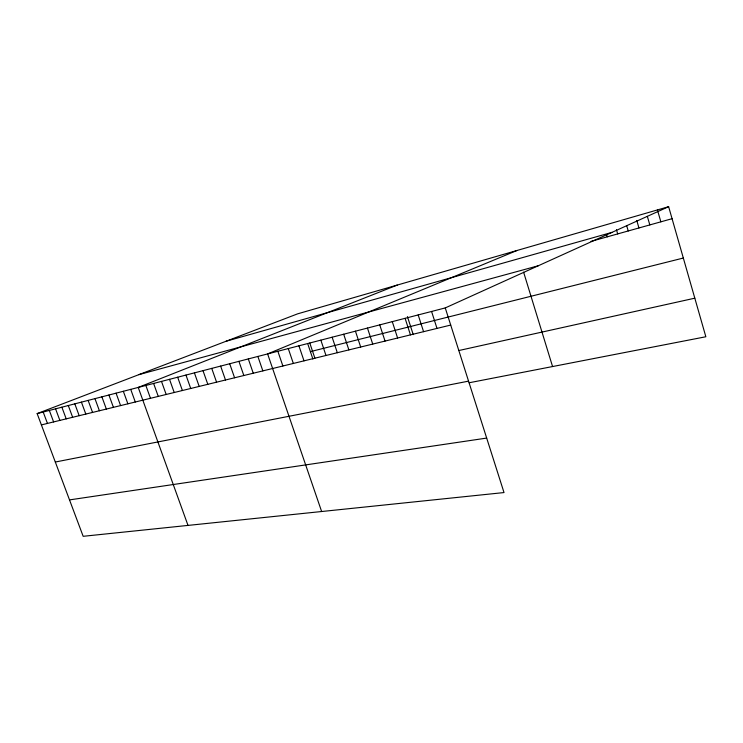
<?xml version="1.0" encoding="UTF-8"?>
<svg xmlns="http://www.w3.org/2000/svg" width="743" height="743" viewBox="0 0 743 743"><rect width="100%" height="100%" fill="white"/><g stroke="black" fill="none" stroke-linecap="round" stroke-linejoin="round"><path stroke-width="1.11" d="M445.261 307.918L504.014 492.563L83.17 536.307L37.15 413.6L445.261 307.918L668.635 206.693L705.85 336.755L469.13 382.766M516.961 250.502L267.619 353.919L321.635 511.518M397.226 285.08L138.226 387.419L188.007 525.412M37.15 413.6L297.655 313.834L668.635 206.693M226.067 341.251L611.953 232.383M590.991 241.382L672.071 218.693M138.83 374.658L538.266 265.771M310.398 351.625L683.328 258.044M41.394 424.912L450.713 325.062M458.868 350.529L694.816 298.184M55.316 462.025L468.554 381.14M69.517 499.9L486.674 438.082M49.326 410.442L53.617 421.931M43.196 412.031L47.459 423.426M61.873 407.192L66.211 418.857M55.558 408.826L59.867 420.399M74.802 403.848L79.185 415.69M68.291 405.529L72.647 417.287M88.129 400.393L92.559 412.43M81.414 402.13L85.817 414.074M101.884 396.836L106.351 409.059M94.955 398.629L99.404 410.758M116.066 393.158L120.589 405.585M108.915 395.016L113.419 407.34M130.722 389.369L135.291 402M123.338 391.282L127.88 403.811M145.851 385.45L150.476 398.304M153.606 383.434L158.259 396.4M169.515 379.32L174.215 392.508M161.491 381.4L166.172 394.468M185.964 375.057L190.719 388.478M177.67 377.212L182.397 390.512M194.406 372.875L199.189 386.416M211.736 368.389L216.575 382.171M202.997 370.646L207.808 384.317M220.634 366.085L225.5 379.998M238.921 361.349L243.834 375.521M229.698 363.736L234.584 377.778M248.311 358.915L253.252 373.227M257.877 356.436L262.846 370.887M277.854 351.263L282.879 366.002M288.284 348.569L293.336 363.448M307.955 344.399L312.896 359.055M298.918 345.811L304.008 360.847M320.846 340.136L325.991 355.488M309.775 342.997L314.893 358.191M332.14 337.211L337.322 352.721M343.675 334.22L348.885 349.897M355.442 331.174L360.68 347.018M367.46 328.062L372.735 344.083M379.738 324.886L385.041 341.083M392.276 321.635L397.607 338.019M407.415 316.583L413.238 334.61M405.093 318.32L410.452 334.879M418.188 314.93L423.575 331.675M431.572 311.456L436.995 328.406M523.611 272.179L552.569 366.54M616.449 229.726L617.684 233.915M606.669 234.742L607.282 236.822M626.693 225.677L628.234 230.962M636.779 220.513L638.943 227.962M647.329 216.334L649.819 224.915M657.434 209.935L660.852 221.832"/></g></svg>
